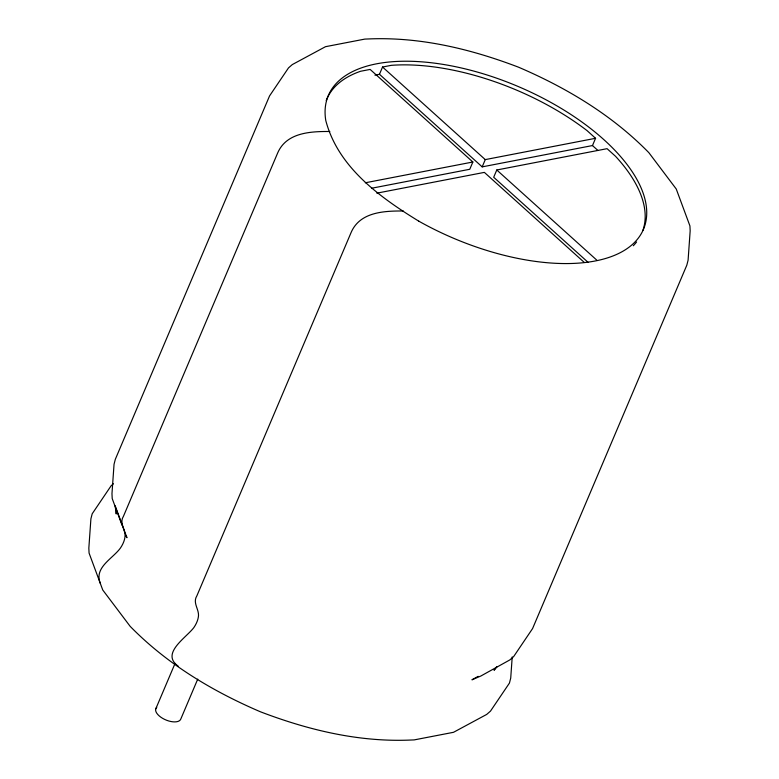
<?xml version="1.0" encoding="UTF-8"?>
<svg xmlns="http://www.w3.org/2000/svg" width="779" height="779" viewBox="0 0 779 779"><rect width="100%" height="100%" fill="white"/><g stroke="black" fill="none" stroke-linecap="round" stroke-linejoin="round"><path stroke-width="1.17" d="M100.267 583.276C93.938 567.404 112.595 558.835 120.424 548.046A23.613 14.139 -42.7 0 0 124.903 537.5C126.256 530.11 118.797 523.663 123.433 516.321L277.675 152.957C286.487 132.42 310.646 131.378 329.838 131.495M116.46 510.342L116.207 513.955L115.156 505.766L126.958 537.705L125.886 535.485M512.212 656.94L510.722 678.09L509.437 683.086L490.488 711.12L486.7 714.421L453.505 732.309L414.185 739.904L410.426 740.05C358.885 742.241 308.28 730.069 260.41 711.782C212.346 691.168 166.891 663.912 130.142 626.326L102.75 589.995L89.079 553.09L88.835 548.153L90.909 518.785L92.195 513.789L111.144 485.745L113.413 483.769M379.461 74.287L382.547 67.023L391.321 65.329A171.176 82.467 23 0 1 586.996 130.57L595.565 138.292L592.478 145.556L482.182 166.872L379.461 74.287L374.942 75.164M155.781 708.841L175.061 663.416M197.739 679.113L180.816 718.998A13.516 6.514 23 0 1 164.554 719.368A13.516 6.514 23 0 1 156.754 707.42M326.216 100.579A171.176 82.467 23 0 1 360.541 71.279L370.132 69.419L472.853 162.003L469.766 169.277L371.797 188.206M482.182 166.872L485.268 159.607L595.565 138.292M642.909 230.36A171.176 82.467 23 0 0 615.546 156.306L607.075 148.672L496.778 169.988L493.691 177.252L588.213 262.445M496.067 667.35L494.071 670.252L497.051 666.6M478.179 676.347L471.947 679.804L480.828 676.026L509.836 659.92L513.624 656.619L532.573 628.575L686.805 265.211L688.091 260.215L690.165 230.847L689.921 225.91L676.25 189.005L648.858 152.674C612.109 115.088 566.654 87.832 518.59 67.218C470.72 48.931 420.115 36.759 368.574 38.95L364.815 39.096L325.495 46.691L292.3 64.579L288.512 67.88L269.563 95.914L115.331 459.289L114.046 464.274L111.972 493.652L112.215 498.589L122.06 525.221M365.322 182.783L472.853 162.003M376.832 193.163L484.363 172.383L584.289 262.445M403.288 210.992C384.096 210.885 359.937 211.927 351.125 232.463L196.883 595.828C192.247 603.16 199.706 609.616 198.353 617.007A23.613 14.139 -42.7 0 1 193.874 627.553C186.113 637.865 160.406 653.493 178.177 666.123M592.478 145.556L597.795 150.347M382.547 67.023L485.268 159.607M496.778 169.988L596.695 260.05M636.579 241.987A171.176 82.467 23 0 1 633.298 245.755M418.8 221.168C379.762 197.223 337.969 167.134 325.768 120.463A171.176 82.467 23 0 1 498.959 79A171.176 82.467 23 0 1 641.497 233.291A171.176 82.467 23 0 1 418.8 221.168"/></g></svg>
